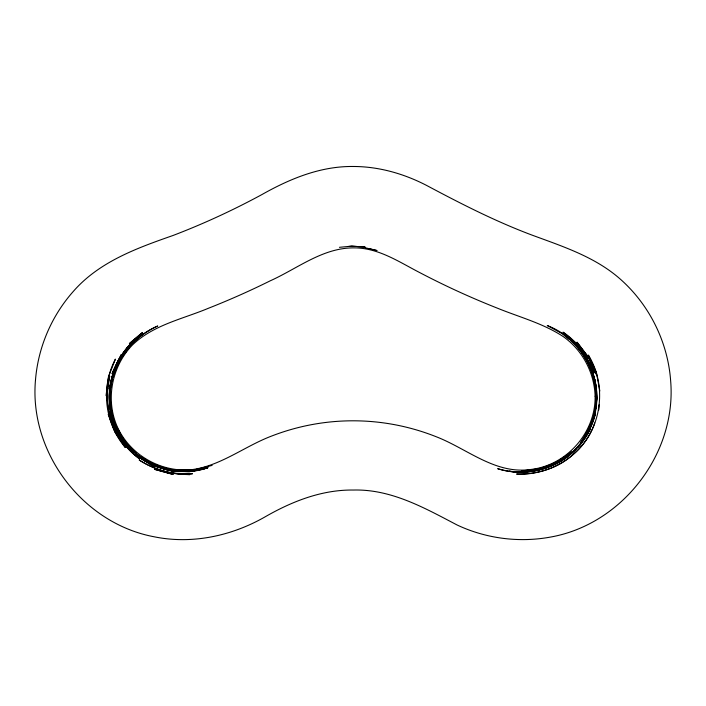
<?xml version="1.0" encoding="UTF-8"?>
<svg xmlns="http://www.w3.org/2000/svg" width="706" height="706" viewBox="0 0 706 706"><rect width="100%" height="100%" fill="white"/><g stroke="black" fill="none" stroke-linecap="round" stroke-linejoin="round"><path stroke-width="1.06" d="M194.927 470.69C165.645 474.767 135.19 460.338 119.888 435.011C106.341 410.151 106.906 378.795 121.397 354.465L112.042 373.756C118.193 357.88 128.404 343.778 142.268 333.814C111.601 354.518 100.005 397.91 117.32 430.784C128.218 452.052 149.443 466.666 172.705 471.193L154.932 466.251L139.62 457.47C159.071 471.776 185.166 475.059 207.943 467.654C189.87 474.432 170.27 471.67 152.628 465.016L168.355 470.24L179.342 471.061M594.726 422.973C583.994 455.105 549.992 475.862 516.589 474.061C537.178 474.432 558.525 468.378 573.643 453.932C601.715 430.228 607.689 386.12 588.354 355.065L596.341 372.318L599.844 391M598.785 409.983L599.085 404.812M596.058 404.035L595.29 412.507L589.501 428.807C606.348 395.748 592.952 353.291 562.726 333.082L575.946 344.149L586.907 358.869L593.711 372.918C587.136 356.892 577.861 341.775 563.07 332.173L576.467 343.354L587.542 358.101L584.091 353.565C592.105 368.267 598.494 384.92 596.252 401.917M110.348 401.061C108.9 376.88 119.226 352.347 138.27 337.177C110.463 358.78 101.046 399.419 117.32 430.784C129.269 453.428 152.937 469.693 178.662 471.017M106.068 395.572L108.442 376.819L115.405 359.125C100.455 387.294 104.638 423.344 125.35 447.56L114.857 432.037L108.203 414.343M110.418 389.138C106.085 413.231 118.334 437.535 136.055 453.331C122.588 441.638 112.757 424.968 110.78 407.133M110.745 387.038C113.516 360.051 133.152 336.603 157.738 326.004C127.142 339.639 104.144 372.591 110.463 406.921L110.207 388.768L112.722 377.066L116.914 366.149M594.743 409.877C601.318 382.467 588.46 353.432 566.777 336.383L579.388 348.429L586.907 358.869M570.951 340.566C585.521 354.227 594.514 372.997 596.438 392.854C598.106 410.821 590.137 428.163 580.456 442.812C611.705 403.117 593.781 343.478 547.265 325.528L562.161 333.629L569.504 339.665M589.739 427.677C600.577 403.814 597.1 374.983 582.397 353.547M112.722 377.066L119.596 360.475L129.992 346.125L119.596 360.475M589.395 427.051L591.646 422.409M133.778 341.775C117.884 357.871 107.135 381.028 110.489 403.947M575.911 449.007C556.584 470.17 524.708 476.947 497.686 468.678C532.889 480.133 574.102 462.933 590.137 429.495L579.926 445.283L577.517 447.516M567.633 455.361L571.569 451.893L556.602 462.315L552.118 464.645L534.804 469.852L539.781 468.696L556.602 462.315L567.633 455.361L552.118 464.645M142.806 334.388C116.472 352.568 102.838 387.347 112.448 418.314C121.538 447.516 148.842 469.093 179.324 471.281M567.192 455.132L556.602 462.315L551.527 464.442M212.127 465.404L194.9 469.755M208.173 466.631L197.027 469.658L207.917 466.948M181.345 470.549L191.238 470.831L207.59 467.451M191.238 470.831L203.054 468.572L195.624 469.614M203.054 468.572L191.661 470.364L173.985 469.958L186.057 470.955L193.497 469.905M534.01 469.578L539.781 468.696L521.813 470.92M348.34 246.482L351.791 246.156L364.967 247.047L351.791 246.156L339.436 247.303M192.773 469.852L180.004 470.425L192.517 470.019M189.676 471.229L207.502 467.99L189.226 471.802L181.539 471.229M173.65 470.337L186.057 470.955L168.187 469.181L151.234 463.295L140.441 456.941L156.273 465.695L173.65 470.337L178.044 470.461M364.967 247.709L377.048 250.559L369.017 248.653M156.273 465.695L168.187 469.181L156.617 465.413M140.891 456.782L151.234 463.295M571.136 341.007C592.096 358.745 600.197 388.379 594.531 414.872L596.861 399.005L595.202 380.931L589.281 363.775M127.662 444.639L136.055 453.331M111.266 412.436L115.096 424.271L123.841 440.182L115.096 424.271L111.786 412.719L110.789 402.199M110.092 394.839L110.498 399.049M35.521 379.625C28.761 452.202 82.62 523.464 154.279 536.807C192.429 544.6 232.309 535.792 265.73 516.492C292.478 501.198 322.13 489.62 353.397 490.043C391.221 489.011 424.65 508.002 457.047 524.964C485.966 538.59 519.007 542.879 550.451 537.081C622.251 524.39 676.763 453.596 670.656 380.94C667.867 341.792 649.193 304.33 619.621 278.535C594.62 256.746 562.629 246.394 532.059 235.116C495.568 221.446 460.833 203.69 426.503 185.378C403.814 173.65 378.654 166.457 353 166.484C320.409 166.139 289.681 178.856 261.776 194.644C233.104 210.176 203.443 223.873 172.979 235.504C136.946 248.088 99.264 261.723 73.406 291.313C51.688 315.723 38.221 347.052 35.521 379.625M595.114 396.225C595.732 432.513 566.636 465.545 530.559 469.499C495.091 474.503 467.054 448.592 435.981 436.652A224.958 224.958 0 0 0 271.695 436.026C243.826 446.545 219.575 466.984 189.12 469.958C159.282 471.608 129.886 454.382 117.425 427.095C105.168 399.737 111.751 366.485 132.401 345.013C153.228 324.945 182.448 319.112 208.332 308.301A798.645 798.645 0 0 0 270.23 280.82C297.553 268.554 323.004 247.488 354.333 247.877C378.548 247.885 399.164 262.014 419.885 272.675A798.327 798.327 0 0 0 497.042 308.028C519.325 317.126 543.038 323.304 563.344 336.647C582.547 350.247 594.399 372.733 595.114 396.225M107.947 388.344C104.391 415.428 117.84 442.874 139.603 458.891C113.94 440.535 101.682 406.7 109.704 376.183L107.947 388.344M595.29 414.034C586.333 451.964 547.556 477.168 509.291 471.202C527.4 473.073 545.853 470.081 561.649 460.691C578.461 449.96 589.837 433.052 595.29 414.034M132.913 340.548L129.357 343.628L142.471 332.508L132.913 340.548M192.288 473.788L168.125 473.108L154.561 469.331L173.226 474.458L168.125 473.108L189.746 474.608C171.885 474.458 154.12 469.914 139.161 459.968C154.976 470.055 173.464 475.359 192.288 473.788M153.423 466.163L134.996 454.761L153.423 466.163M588.177 356.857L577.058 342.269L588.177 356.857L595.67 373.765L588.177 356.857"/></g></svg>
